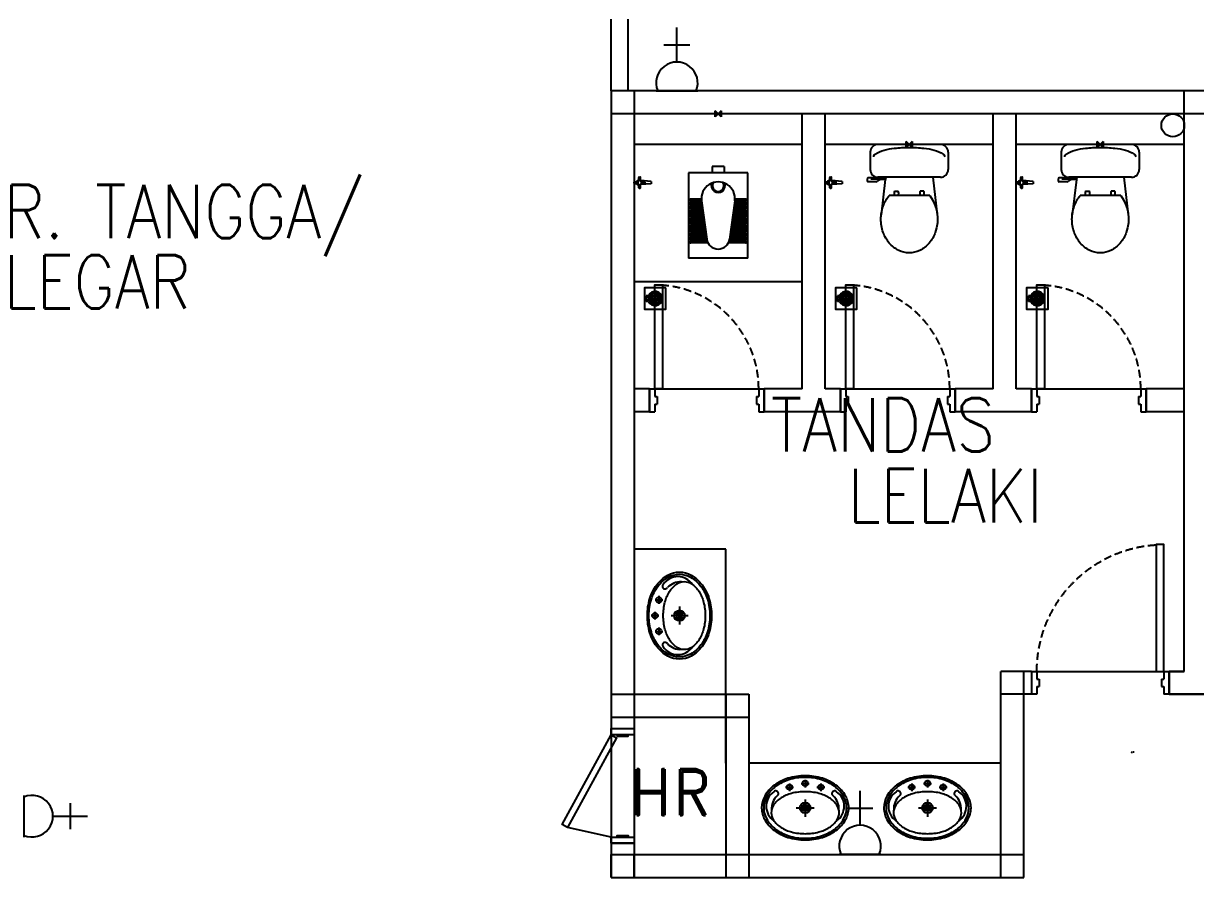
# Model space of a CAD drawing. Header units: inches. Extents: x -86408137 to 595769, y 1041006 to 3160331.
# Drawn here: x 142081 to 149750, y 1073558 to 1079150 of the extents above; entities that cross this region are included whole.
import ezdxf
from ezdxf.enums import TextEntityAlignment as Align

# ---------------------------------------------------------------- set-up
doc = ezdxf.new("R2010")
doc.units = ezdxf.units.IN
doc.header["$MEASUREMENT"] = 0
doc.linetypes.add('DASHED', pattern=[0.75, 0.5, -0.25])
doc.linetypes.add('DASHED2', pattern=[0.375, 0.25, -0.125])
for name, color, linetype in [('DOOR', 2, 'Continuous'), ('DR', 9, 'Continuous'), ('ELECT', 6, 'Continuous'), ('FIXT', 8, 'Continuous'), ('LW', 2, 'Continuous'), ('LWALL', 8, 'Continuous'), ('ORIGIN', 8, 'Continuous'), ('partition', 8, 'Continuous'), ('SAN', 8, 'Continuous'), ('SANITARY', 8, 'Continuous'), ('WALL', 1, 'Continuous'), ('ZH-ELEK', 4, 'Continuous')]:
    doc.layers.add(name, color=color, linetype=linetype)
doc.layers.add('t3', color=8, linetype='Continuous', lineweight=25)
doc.styles.add('LAILA', font='romans.shx', dxfattribs={"width": 0.85, "height": 350})
doc.styles.add('VERDANA1000', font='romand.shx', dxfattribs={"height": 1000})

# ---------------------------------------------------------------- blocks, each defined once
blk = doc.blocks.new('Dp750')
at = {"layer": 'DOOR', "color": 1}
for p, q in [((0, 150), (0, 0)), ((0, 150), (0, 0)), ((750, 150), (750, 0)), ((750, 150), (750, 0))]:
    blk.add_line(p, q, dxfattribs=at)
at = {"layer": 'DOOR'}
for p, q in [((0, 150), (35, 150)), ((35, 150), (35, 100)), ((35, 100), (50, 100)), ((50, 100), (50, 50)), ((700, 100), (700, 50)), ((700, 100), (715, 100)), ((715, 150), (750, 150)), ((715, 150), (715, 100)), ((0, 0), (35, 0)), ((35, 50), (50, 50)), ((35, 50), (35, 0)), ((700, 50), (715, 50)), ((715, 50), (715, 0)), ((715, 0), (750, 0))]:
    blk.add_line(p, q, dxfattribs=at)
blk.add_lwpolyline([(35, 150), (35, 830), (85, 830), (85, 150)], close=True, dxfattribs=at)
at = {"layer": 'DOOR', "color": 9, "linetype": 'DASHED', "ltscale": 100}
blk.add_arc((35, 150), 680, 360, 85.78327, dxfattribs=at)
blk = doc.blocks.new('TAB')
at = {"layer": 'FIXT'}
for p, q in [((-186, 13), (-70, 22)), ((-186, -13), (-186, 13)), ((-120, 5), (-120, -5)), ((-80, 10), (-115, 10)), ((-70, 55), (-70, 20)), ((-55, 60), (-65, 60)), ((-50, 55), (-50, 20)), ((-50, 24), (-46, 24)), ((-5, 10), (-40, 10)), ((0, 5), (0, -5)), ((-186, -13), (-70, -22)), ((-80, -10), (-115, -10)), ((-70, -20), (-70, -55)), ((-55, -60), (-65, -60)), ((-50, -20), (-50, -55)), ((-50, -24), (-46, -24)), ((-5, -10), (-40, -10))]:
    blk.add_line(p, q, dxfattribs=at)
for centre, radius, start, end in [((-115, 5), 5, 90, 180), ((-80, 20), 10, 270, 0), ((-65, 55), 5, 90, 180), ((-55, 55), 5, 0, 90), ((-40, 20), 10, 180, 270), ((-46, 0), 24.2, 24.4433, 90), ((-5, 5), 5, 0, 90), ((-115, -5), 5, 180, 270), ((-80, -20), 10, 0, 90), ((-65, -55), 5, 180, 270), ((-55, -55), 5, 270, 0), ((-40, -20), 10, 90, 180), ((-46, 0), 24.2, 270, 335.5567), ((-5, -5), 5, 270, 0)]:
    blk.add_arc(centre, radius, start, end, dxfattribs=at)
blk = doc.blocks.new('TAP1-P')
at = {"layer": 'FIXT', "rotation": 90}
blk.add_blockref('TAB', (0, 0), dxfattribs=at)
blk = doc.blocks.new('TAP(C)')
at = {"layer": 'WALL', "xscale": -0.599999999973992, "yscale": 0.5999999999767169, "zscale": 0.5999999999999999, "rotation": 269.9999000484524}
blk.add_blockref('TAP1-P', (0, 0), dxfattribs=at)
blk = doc.blocks.new('*X107')
at = {"color": 0}
for p, q in [((89.8892, 61.1665), (89.8524, 61.2033)), ((89.8532, 61.1977), (89.9009, 61.2454)), ((89.8534, 61.2155), (89.8831, 61.2453)), ((89.905, 61.1684), (89.8544, 61.219)), ((89.8584, 61.1852), (89.9135, 61.2403)), ((89.9165, 61.1745), (89.8605, 61.2306)), ((89.8666, 61.1757), (89.9229, 61.2321)), ((89.9252, 61.1836), (89.8695, 61.2392)), ((89.8777, 61.1691), (89.9295, 61.221)), ((89.9308, 61.1956), (89.8815, 61.2449)), ((89.8926, 61.1664), (89.9323, 61.2061)), ((89.9319, 61.2122), (89.8981, 61.2459))]:
    blk.add_line(p, q, dxfattribs=at)
blk = doc.blocks.new('ZPO')
at = {"layer": 'ORIGIN'}
for p, q in [((-20, 20), (-20, -20)), ((-20, 20), (20, -20)), ((-20, -20), (20, 20)), ((20, -20), (20, 20))]:
    blk.add_line(p, q, dxfattribs=at)
blk = doc.blocks.new('Dp900')
at = {"layer": 'DOOR', "color": 4}
for p, q in [((35, 150), (0, 150)), ((35, 150), (35, 100)), ((50, 100), (35, 100)), ((50, 100), (50, 50)), ((850, 100), (850, 50)), ((865, 100), (850, 100)), ((900, 150), (865, 150)), ((865, 150), (865, 100)), ((0, 0), (35, 0)), ((50, 50), (35, 50)), ((35, 50), (35, 0)), ((865, 50), (850, 50)), ((865, 50), (865, 0)), ((865, 0), (900, 0))]:
    blk.add_line(p, q, dxfattribs=at)
at = {"layer": 'DOOR', "color": 1}
for p, q in [((0, 150), (0, 0)), ((0, 150), (0, 0)), ((900, 150), (900, 0)), ((900, 150), (900, 0))]:
    blk.add_line(p, q, dxfattribs=at)
at = {"layer": 'DOOR'}
blk.add_lwpolyline([(35, 150), (35, 980), (85, 980), (85, 150)], close=True, dxfattribs=at)
at = {"layer": 'DOOR', "color": 9, "linetype": 'DASHED', "ltscale": 100}
blk.add_arc((35, 150), 830, 360, 86.54636, dxfattribs=at)
blk = doc.blocks.new('*X108')
at = {"color": 0}
for p, q in [((89.8892, 61.1665), (89.8524, 61.2033)), ((89.8532, 61.1977), (89.9009, 61.2454)), ((89.8534, 61.2155), (89.8831, 61.2453)), ((89.905, 61.1684), (89.8544, 61.219)), ((89.8584, 61.1852), (89.9135, 61.2403)), ((89.9165, 61.1745), (89.8605, 61.2306)), ((89.8666, 61.1757), (89.9229, 61.2321)), ((89.9252, 61.1836), (89.8695, 61.2392)), ((89.8777, 61.1691), (89.9295, 61.221)), ((89.9308, 61.1956), (89.8815, 61.2449)), ((89.8926, 61.1664), (89.9323, 61.2061)), ((89.9319, 61.2122), (89.8981, 61.2459))]:
    blk.add_line(p, q, dxfattribs=at)

msp = doc.modelspace()

# ---------------------------------------------------------------- linework, layer by layer
at = {"layer": 'DR'}
msp.add_line((145926.6, 1073822.5), (145640.9, 1073885.1), dxfattribs=at)
for points in [[(145926.6, 1074492.5), (145961.7, 1074473.4), (145640.9, 1073885.1), (145605.8, 1073904.3)], [(145926.6, 1074532.5), (146076.6, 1074532.5), (146076.6, 1074492.5), (145926.6, 1074492.5)], [(145926.6, 1074532.5), (146076.6, 1074532.5), (146076.6, 1074492.5), (145926.6, 1074492.5)], [(145926.6, 1073822.5), (146076.6, 1073822.5), (146076.6, 1073782.5), (145926.6, 1073782.5)], [(145926.6, 1073822.5), (146076.6, 1073822.5), (146076.6, 1073782.5), (145926.6, 1073782.5)]]:
    msp.add_lwpolyline(points, close=True, dxfattribs=at)
for points in [[(145966.6, 1074492.5), (145966.6, 1074482.5), (146036.6, 1074482.5), (146036.6, 1074492.5)], [(145966.6, 1074492.5), (145966.6, 1074482.5), (146036.6, 1074482.5), (146036.6, 1074492.5)], [(145966.6, 1073822.5), (145966.6, 1073832.5), (146036.6, 1073832.5), (146036.6, 1073822.5)], [(145966.6, 1073822.5), (145966.6, 1073832.5), (146036.6, 1073832.5), (146036.6, 1073822.5)]]:
    msp.add_lwpolyline(points, dxfattribs=at)
at = {"layer": 'ELECT', "color": 6}
for p, q in [((146356.3, 1078897.3), (146356.3, 1079122.3)), ((146272, 1079009.8), (146440.7, 1079009.8)), ((146219.9, 1078707.5), (146492.8, 1078707.5)), ((142084.1, 1074095.9), (142084.1, 1073823.1)), ((147554.9, 1073899.7), (147554.9, 1074124.7)), ((142386.4, 1074043.9), (142386.4, 1073875.2)), ((147470.6, 1074012.2), (147639.3, 1074012.2)), ((142273.9, 1073959.5), (142498.9, 1073959.5)), ((147418.5, 1073709.9), (147691.4, 1073709.9))]:
    msp.add_line(p, q, dxfattribs=at)
for centre, start, end in [((146356.3, 1078760.9), 336.97635, 203.02365), ((142137.5, 1073959.5), 246.97635, 113.02365), ((147554.9, 1073763.3), 336.97635, 203.02365)]:
    msp.add_arc(centre, 136.4, start, end, dxfattribs=at)
at = {"layer": 'LW'}
for p, q in [((147176.6, 1078357.5), (146076.6, 1078357.5)), ((147176.6, 1078357.5), (146076.6, 1078357.5)), ((148426.6, 1078357.5), (147326.6, 1078357.5)), ((148426.6, 1078357.5), (147326.6, 1078357.5)), ((149676.6, 1078357.5), (148576.6, 1078357.5)), ((149676.6, 1078357.5), (148576.6, 1078357.5)), ((147176.6, 1077457.5), (146076.6, 1077457.5)), ((147176.6, 1077457.5), (146076.6, 1077457.5)), ((146176.6, 1076757.5), (146926.6, 1076757.5)), ((146176.6, 1076757.5), (146926.6, 1076757.5)), ((146926.6, 1076607.5), (146926.6, 1076757.5)), ((146926.6, 1076607.5), (146926.6, 1076757.5)), ((147426.6, 1076757.5), (148176.6, 1076757.5)), ((147426.6, 1076757.5), (148176.6, 1076757.5)), ((148676.6, 1076757.5), (149426.6, 1076757.5)), ((148676.6, 1076757.5), (149426.6, 1076757.5)), ((149426.6, 1076607.5), (149426.6, 1076757.5)), ((149426.6, 1076607.5), (149426.6, 1076757.5)), ((148676.6, 1074907.5), (149576.6, 1074907.5)), ((148676.6, 1074907.5), (149576.6, 1074907.5)), ((148676.6, 1074907.5), (149576.6, 1074907.5)), ((145926.6, 1074532.5), (145926.6, 1073782.5)), ((145926.6, 1074532.5), (145926.6, 1073782.5)), ((146076.6, 1074532.5), (146076.6, 1073782.5)), ((146076.6, 1074532.5), (146076.6, 1073782.5))]:
    msp.add_line(p, q, dxfattribs=at)
msp.add_circle((149601.6, 1078482.5), 75, dxfattribs=at)
msp.add_circle((149601.6, 1078482.5), 75, dxfattribs=at)
at = {"layer": 'LWALL'}
for p, q in [((146676.6, 1075707.5), (146076.6, 1075707.5)), ((146676.6, 1075707.5), (146076.6, 1075707.5)), ((146676.6, 1074307.5), (146676.6, 1075707.5)), ((146676.6, 1074307.5), (146676.6, 1075707.5)), ((148476.6, 1074307.5), (146826.6, 1074307.5)), ((148476.6, 1074307.5), (146826.6, 1074307.5))]:
    msp.add_line(p, q, dxfattribs=at)
at = {"layer": 'partition'}
for p, q in [((145926.6, 1078707.5), (145926.6, 1079177.5)), ((146036.6, 1078707.5), (146036.6, 1079177.5))]:
    msp.add_line(p, q, dxfattribs=at)
at = {"layer": 'SAN'}
for p, q in [((147621.6, 1078307.5), (147621.6, 1078192.5)), ((147621.6, 1078307.5), (147621.6, 1078192.5)), ((148081.6, 1078357.5), (147671.6, 1078357.5)), ((148081.6, 1078357.5), (147671.6, 1078357.5)), ((147856.6, 1078337.5), (147856.6, 1078377.5)), ((147896.6, 1078377.5), (147856.6, 1078337.5)), ((147896.6, 1078337.5), (147856.6, 1078377.5)), ((147856.6, 1078337.5), (147856.6, 1078377.5)), ((147896.6, 1078377.5), (147856.6, 1078337.5)), ((147896.6, 1078337.5), (147856.6, 1078377.5)), ((147896.6, 1078377.5), (147896.6, 1078337.5)), ((147896.6, 1078377.5), (147896.6, 1078337.5)), ((148131.6, 1078307.5), (148131.6, 1078192.5)), ((148131.6, 1078307.5), (148131.6, 1078192.5)), ((148871.6, 1078307.5), (148871.6, 1078192.5)), ((148871.6, 1078307.5), (148871.6, 1078192.5)), ((149331.6, 1078357.5), (148921.6, 1078357.5)), ((149331.6, 1078357.5), (148921.6, 1078357.5)), ((149106.6, 1078337.5), (149106.6, 1078377.5)), ((149146.6, 1078377.5), (149106.6, 1078337.5)), ((149146.6, 1078337.5), (149106.6, 1078377.5)), ((149106.6, 1078337.5), (149106.6, 1078377.5)), ((149146.6, 1078377.5), (149106.6, 1078337.5)), ((149146.6, 1078337.5), (149106.6, 1078377.5)), ((149146.6, 1078377.5), (149146.6, 1078337.5)), ((149146.6, 1078377.5), (149146.6, 1078337.5)), ((149381.6, 1078307.5), (149381.6, 1078192.5)), ((149381.6, 1078307.5), (149381.6, 1078192.5)), ((146821.6, 1078172.5), (146431.6, 1078172.5)), ((146431.6, 1078172.5), (146431.6, 1077612.5)), ((146821.6, 1078172.5), (146431.6, 1078172.5)), ((146431.6, 1078172.5), (146431.6, 1077612.5)), ((146665.6, 1078212.5), (146587.6, 1078212.5)), ((146587.6, 1078212.5), (146587.6, 1078172.5)), ((146665.6, 1078212.5), (146587.6, 1078212.5)), ((146587.6, 1078212.5), (146587.6, 1078172.5)), ((146665.6, 1078212.5), (146665.6, 1078172.5)), ((146665.6, 1078212.5), (146665.6, 1078172.5)), ((146821.6, 1077612.5), (146821.6, 1078172.5)), ((146821.6, 1077612.5), (146821.6, 1078172.5)), ((147601.6, 1078133.5), (147601.6, 1078118.5)), ((147601.6, 1078133.5), (147601.6, 1078118.5)), ((147720, 1078138.5), (147606.6, 1078138.5)), ((147720, 1078138.5), (147606.6, 1078138.5)), ((147658.2, 1078113.5), (147606.6, 1078113.5)), ((147658.2, 1078113.5), (147606.6, 1078113.5)), ((147624.5, 1078133.1), (147671.9, 1078133.1)), ((147624.5, 1078133.1), (147671.9, 1078133.1)), ((148081.6, 1078142.5), (147671.6, 1078142.5)), ((148081.6, 1078142.5), (147671.6, 1078142.5)), ((147720, 1078128.5), (147693.3, 1077897.4)), ((147720, 1078128.5), (147693.3, 1077897.4)), ((147720, 1078128.5), (147697.3, 1078128.5)), ((147720, 1078128.5), (147697.3, 1078128.5)), ((147721.6, 1078142.5), (147721.1, 1078138.4)), ((147721.6, 1078142.5), (147721.1, 1078138.4)), ((148031.6, 1078142.5), (148059.9, 1077897.4)), ((148031.6, 1078142.5), (148059.9, 1077897.4)), ((148851.6, 1078133.5), (148851.6, 1078118.5)), ((148851.6, 1078133.5), (148851.6, 1078118.5)), ((148970, 1078138.5), (148856.6, 1078138.5)), ((148970, 1078138.5), (148856.6, 1078138.5)), ((148908.2, 1078113.5), (148856.6, 1078113.5)), ((148908.2, 1078113.5), (148856.6, 1078113.5)), ((148874.5, 1078133.1), (148921.9, 1078133.1)), ((148874.5, 1078133.1), (148921.9, 1078133.1)), ((149331.6, 1078142.5), (148921.6, 1078142.5)), ((149331.6, 1078142.5), (148921.6, 1078142.5)), ((148970, 1078128.5), (148943.3, 1077897.4)), ((148970, 1078128.5), (148943.3, 1077897.4)), ((148970, 1078128.5), (148947.3, 1078128.5)), ((148970, 1078128.5), (148947.3, 1078128.5)), ((148971.6, 1078142.5), (148971.1, 1078138.4)), ((148971.6, 1078142.5), (148971.1, 1078138.4)), ((149281.6, 1078142.5), (149309.9, 1077897.4)), ((149281.6, 1078142.5), (149309.9, 1077897.4)), ((146516.6, 1078000), (146447.8, 1078000)), ((146516.6, 1078000), (146447.8, 1078000)), ((146805.3, 1078000), (146736.6, 1078000)), ((146805.3, 1078000), (146736.6, 1078000)), ((148010.6, 1078022.5), (147745.3, 1078022.5)), ((148010.6, 1078022.5), (147745.3, 1078022.5)), ((147781.3, 1078052.5), (147804.9, 1078052.5)), ((147781.3, 1078052.5), (147804.9, 1078052.5)), ((147971.9, 1078052.5), (147948.3, 1078052.5)), ((147971.9, 1078052.5), (147948.3, 1078052.5)), ((149260.6, 1078022.5), (148995.3, 1078022.5)), ((149260.6, 1078022.5), (148995.3, 1078022.5)), ((149031.3, 1078052.5), (149054.9, 1078052.5)), ((149031.3, 1078052.5), (149054.9, 1078052.5)), ((149221.9, 1078052.5), (149198.3, 1078052.5)), ((149221.9, 1078052.5), (149198.3, 1078052.5)), ((146517.6, 1077987.5), (146447.8, 1077987.5)), ((146517.6, 1077987.5), (146447.8, 1077987.5)), ((146519.4, 1077975), (146447.8, 1077975)), ((146519.4, 1077975), (146447.8, 1077975)), ((146521.1, 1077962.5), (146447.8, 1077962.5)), ((146521.1, 1077962.5), (146447.8, 1077962.5)), ((146522.8, 1077950), (146447.8, 1077950)), ((146522.8, 1077950), (146447.8, 1077950)), ((146524.5, 1077937.5), (146447.8, 1077937.5)), ((146524.5, 1077937.5), (146447.8, 1077937.5)), ((146526.3, 1077925), (146447.8, 1077925)), ((146526.3, 1077925), (146447.8, 1077925)), ((146517.6, 1077987.4), (146552.3, 1077737.2)), ((146517.6, 1077987.4), (146552.3, 1077737.2)), ((146735.5, 1077987.4), (146700.9, 1077737.2)), ((146735.5, 1077987.4), (146700.9, 1077737.2)), ((146805.3, 1077925), (146726.9, 1077925)), ((146805.3, 1077925), (146726.9, 1077925)), ((146805.3, 1077937.5), (146728.6, 1077937.5)), ((146805.3, 1077937.5), (146728.6, 1077937.5)), ((146805.3, 1077950), (146730.4, 1077950)), ((146805.3, 1077950), (146730.4, 1077950)), ((146805.3, 1077962.5), (146732.1, 1077962.5)), ((146805.3, 1077962.5), (146732.1, 1077962.5)), ((146805.3, 1077975), (146733.8, 1077975)), ((146805.3, 1077975), (146733.8, 1077975)), ((146805.3, 1077987.5), (146735.6, 1077987.5)), ((146805.3, 1077987.5), (146735.6, 1077987.5)), ((146528, 1077912.5), (146447.8, 1077912.5)), ((146528, 1077912.5), (146447.8, 1077912.5)), ((146529.7, 1077900), (146447.8, 1077900)), ((146529.7, 1077900), (146447.8, 1077900)), ((146531.5, 1077887.5), (146447.8, 1077887.5)), ((146531.5, 1077887.5), (146447.8, 1077887.5)), ((146533.2, 1077875), (146447.8, 1077875)), ((146533.2, 1077875), (146447.8, 1077875)), ((146534.9, 1077862.5), (146447.8, 1077862.5)), ((146534.9, 1077862.5), (146447.8, 1077862.5)), ((146536.7, 1077850), (146447.8, 1077850)), ((146536.7, 1077850), (146447.8, 1077850)), ((146805.3, 1077850), (146716.5, 1077850)), ((146805.3, 1077850), (146716.5, 1077850)), ((146805.3, 1077862.5), (146718.2, 1077862.5)), ((146805.3, 1077862.5), (146718.2, 1077862.5)), ((146805.3, 1077875), (146720, 1077875)), ((146805.3, 1077875), (146720, 1077875)), ((146805.3, 1077887.5), (146721.7, 1077887.5)), ((146805.3, 1077887.5), (146721.7, 1077887.5)), ((146805.3, 1077900), (146723.4, 1077900)), ((146805.3, 1077900), (146723.4, 1077900)), ((146805.3, 1077912.5), (146725.2, 1077912.5)), ((146805.3, 1077912.5), (146725.2, 1077912.5)), ((146538.4, 1077837.5), (146447.8, 1077837.5)), ((146538.4, 1077837.5), (146447.8, 1077837.5)), ((146540.1, 1077825), (146447.8, 1077825)), ((146540.1, 1077825), (146447.8, 1077825)), ((146541.9, 1077812.5), (146447.8, 1077812.5)), ((146541.9, 1077812.5), (146447.8, 1077812.5)), ((146543.6, 1077800), (146447.8, 1077800)), ((146543.6, 1077800), (146447.8, 1077800)), ((146545.3, 1077787.5), (146447.8, 1077787.5)), ((146545.3, 1077787.5), (146447.8, 1077787.5)), ((146547.1, 1077775), (146447.8, 1077775)), ((146547.1, 1077775), (146447.8, 1077775)), ((146805.3, 1077775), (146706.1, 1077775)), ((146805.3, 1077775), (146706.1, 1077775)), ((146805.3, 1077787.5), (146707.8, 1077787.5)), ((146805.3, 1077787.5), (146707.8, 1077787.5)), ((146805.3, 1077800), (146709.6, 1077800)), ((146805.3, 1077800), (146709.6, 1077800)), ((146805.3, 1077812.5), (146711.3, 1077812.5)), ((146805.3, 1077812.5), (146711.3, 1077812.5)), ((146805.3, 1077825), (146713, 1077825)), ((146805.3, 1077825), (146713, 1077825)), ((146805.3, 1077837.5), (146714.8, 1077837.5)), ((146805.3, 1077837.5), (146714.8, 1077837.5)), ((146548.8, 1077762.5), (146447.8, 1077762.5)), ((146548.8, 1077762.5), (146447.8, 1077762.5)), ((146550.5, 1077750), (146447.8, 1077750)), ((146550.5, 1077750), (146447.8, 1077750)), ((146552.3, 1077737.5), (146447.8, 1077737.5)), ((146552.3, 1077737.5), (146447.8, 1077737.5)), ((146555, 1077725), (146447.8, 1077725)), ((146555, 1077725), (146447.8, 1077725)), ((146560.3, 1077712.5), (146447.8, 1077712.5)), ((146560.3, 1077712.5), (146447.8, 1077712.5)), ((146805.3, 1077712.5), (146692.9, 1077712.5)), ((146805.3, 1077712.5), (146692.9, 1077712.5)), ((146805.3, 1077725), (146698.1, 1077725)), ((146805.3, 1077725), (146698.1, 1077725)), ((146805.3, 1077737.5), (146700.9, 1077737.5)), ((146805.3, 1077737.5), (146700.9, 1077737.5)), ((146805.3, 1077750), (146702.7, 1077750)), ((146805.3, 1077750), (146702.7, 1077750)), ((146805.3, 1077762.5), (146704.4, 1077762.5)), ((146805.3, 1077762.5), (146704.4, 1077762.5)), ((146821.6, 1077612.5), (146431.6, 1077612.5)), ((146821.6, 1077612.5), (146431.6, 1077612.5)), ((146156.2, 1077329.8), (146156.2, 1077367.3)), ((146171.4, 1077367.3), (146156.2, 1077367.3)), ((146156.2, 1077329.8), (146156.2, 1077367.3)), ((146171.4, 1077367.3), (146156.2, 1077367.3)), ((146156.2, 1077357.9), (146163.2, 1077357.9)), ((146156.2, 1077357.9), (146163.2, 1077357.9)), ((146156.2, 1077339.2), (146163.2, 1077339.2)), ((146156.2, 1077339.2), (146163.2, 1077339.2)), ((146171.4, 1077329.8), (146156.2, 1077329.8)), ((146171.4, 1077329.8), (146156.2, 1077329.8)), ((147406.2, 1077329.8), (147406.2, 1077367.3)), ((147421.4, 1077367.3), (147406.2, 1077367.3)), ((147406.2, 1077329.8), (147406.2, 1077367.3)), ((147421.4, 1077367.3), (147406.2, 1077367.3)), ((147406.2, 1077357.9), (147413.2, 1077357.9)), ((147406.2, 1077357.9), (147413.2, 1077357.9)), ((147406.2, 1077339.2), (147413.2, 1077339.2)), ((147406.2, 1077339.2), (147413.2, 1077339.2)), ((147421.4, 1077329.8), (147406.2, 1077329.8)), ((147421.4, 1077329.8), (147406.2, 1077329.8)), ((148656.2, 1077329.8), (148656.2, 1077367.3)), ((148671.4, 1077367.3), (148656.2, 1077367.3)), ((148656.2, 1077329.8), (148656.2, 1077367.3)), ((148671.4, 1077367.3), (148656.2, 1077367.3)), ((148656.2, 1077357.9), (148663.2, 1077357.9)), ((148656.2, 1077357.9), (148663.2, 1077357.9)), ((148656.2, 1077339.2), (148663.2, 1077339.2)), ((148656.2, 1077339.2), (148663.2, 1077339.2)), ((148671.4, 1077329.8), (148656.2, 1077329.8)), ((148671.4, 1077329.8), (148656.2, 1077329.8)), ((146238, 1075401.2), (146238, 1075349.7)), ((146238, 1075401.2), (146238, 1075349.7)), ((146214, 1075375.5), (146264.1, 1075375.5)), ((146214, 1075375.5), (146264.1, 1075375.5)), ((146373, 1075331.8), (146373, 1075214.3)), ((146373, 1075331.8), (146373, 1075214.3)), ((146189, 1075272.5), (146239.1, 1075272.5)), ((146189, 1075272.5), (146239.1, 1075272.5)), ((146213, 1075298.2), (146213, 1075246.7)), ((146213, 1075298.2), (146213, 1075246.7)), ((146318.8, 1075272.5), (146431.1, 1075272.5)), ((146318.8, 1075272.5), (146431.1, 1075272.5)), ((146214, 1075169.5), (146264.1, 1075169.5)), ((146214, 1075169.5), (146264.1, 1075169.5)), ((146238, 1075195.2), (146238, 1075143.7)), ((146238, 1075195.2), (146238, 1075143.7)), ((147092.9, 1074173.1), (147092.9, 1074123.1)), ((147092.9, 1074173.1), (147092.9, 1074123.1)), ((147170.1, 1074174.2), (147221.6, 1074174.2)), ((147170.1, 1074174.2), (147221.6, 1074174.2)), ((147195.9, 1074198.1), (147195.9, 1074148.1)), ((147195.9, 1074198.1), (147195.9, 1074148.1)), ((147298.9, 1074173.1), (147298.9, 1074123.1)), ((147298.9, 1074173.1), (147298.9, 1074123.1)), ((147892.9, 1074173.1), (147892.9, 1074123.1)), ((147892.9, 1074173.1), (147892.9, 1074123.1)), ((147970.1, 1074174.2), (148021.6, 1074174.2)), ((147970.1, 1074174.2), (148021.6, 1074174.2)), ((147995.9, 1074198.1), (147995.9, 1074148.1)), ((147995.9, 1074198.1), (147995.9, 1074148.1)), ((148098.9, 1074173.1), (148098.9, 1074123.1)), ((148098.9, 1074173.1), (148098.9, 1074123.1)), ((147067.1, 1074149.2), (147118.6, 1074149.2)), ((147067.1, 1074149.2), (147118.6, 1074149.2)), ((147273.1, 1074149.2), (147324.6, 1074149.2)), ((147273.1, 1074149.2), (147324.6, 1074149.2)), ((147867.1, 1074149.2), (147918.6, 1074149.2)), ((147867.1, 1074149.2), (147918.6, 1074149.2)), ((148073.1, 1074149.2), (148124.6, 1074149.2)), ((148073.1, 1074149.2), (148124.6, 1074149.2)), ((147136.5, 1074014.2), (147254.1, 1074014.2)), ((147136.5, 1074014.2), (147254.1, 1074014.2)), ((147195.9, 1074068.3), (147195.9, 1073956.1)), ((147195.9, 1074068.3), (147195.9, 1073956.1)), ((147936.5, 1074014.2), (148054.1, 1074014.2)), ((147936.5, 1074014.2), (148054.1, 1074014.2)), ((147995.9, 1074068.3), (147995.9, 1073956.1)), ((147995.9, 1074068.3), (147995.9, 1073956.1))]:
    msp.add_line(p, q, dxfattribs=at)
for points in [[(147644.5, 1078276.5, -0.255609), (147654.4, 1078294.5, -0.077755), (147712.5, 1078320, -0.037496), (147781.2, 1078332.9, -0.027378), (147876.6, 1078338.1, -0.027378), (147972, 1078332.9, -0.037496), (148040.7, 1078320, -0.077755), (148098.8, 1078294.5, -0.255609), (148108.6, 1078276.5, -0.255609)], [(147644.5, 1078276.5, -0.255609), (147654.4, 1078294.5, -0.077755), (147712.5, 1078320, -0.037496), (147781.2, 1078332.9, -0.027378), (147876.6, 1078338.1, -0.027378), (147972, 1078332.9, -0.037496), (148040.7, 1078320, -0.077755), (148098.8, 1078294.5, -0.255609), (148108.6, 1078276.5, -0.255609)], [(148894.5, 1078276.5, -0.255609), (148904.4, 1078294.5, -0.077755), (148962.5, 1078320, -0.037496), (149031.2, 1078332.9, -0.027378), (149126.6, 1078338.1, -0.027378), (149222, 1078332.9, -0.037496), (149290.7, 1078320, -0.077755), (149348.8, 1078294.5, -0.255609), (149358.6, 1078276.5, -0.255609)], [(148894.5, 1078276.5, -0.255609), (148904.4, 1078294.5, -0.077755), (148962.5, 1078320, -0.037496), (149031.2, 1078332.9, -0.027378), (149126.6, 1078338.1, -0.027378), (149222, 1078332.9, -0.037496), (149290.7, 1078320, -0.077755), (149348.8, 1078294.5, -0.255609), (149358.6, 1078276.5, -0.255609)], [(148010.6, 1078022.5, -0.247684), (148047.1, 1077781.7, -0.091257), (148007.4, 1077711.9, -0.103849), (147945.7, 1077663.6, -0.114925), (147876.6, 1077647.5, -0.114925), (147807.5, 1077663.6, -0.103849), (147745.8, 1077711.9, -0.091257), (147706.1, 1077781.7, -0.08399), (147691.6, 1077867.5, -0.08399), (147706.1, 1077953.3, -0.09042), (147745.3, 1078022.5, -0.09042)], [(148010.6, 1078022.5, -0.247684), (148047.1, 1077781.7, -0.091257), (148007.4, 1077711.9, -0.103849), (147945.7, 1077663.6, -0.114925), (147876.6, 1077647.5, -0.114925), (147807.5, 1077663.6, -0.103849), (147745.8, 1077711.9, -0.091257), (147706.1, 1077781.7, -0.08399), (147691.6, 1077867.5, -0.08399), (147706.1, 1077953.3, -0.09042), (147745.3, 1078022.5, -0.09042)], [(149260.6, 1078022.5, -0.247684), (149297.1, 1077781.7, -0.091257), (149257.4, 1077711.9, -0.103849), (149195.7, 1077663.6, -0.114925), (149126.6, 1077647.5, -0.114925), (149057.5, 1077663.6, -0.103849), (148995.8, 1077711.9, -0.091257), (148956.1, 1077781.7, -0.08399), (148941.6, 1077867.5, -0.08399), (148956.1, 1077953.3, -0.09042), (148995.3, 1078022.5, -0.09042)], [(149260.6, 1078022.5, -0.247684), (149297.1, 1077781.7, -0.091257), (149257.4, 1077711.9, -0.103849), (149195.7, 1077663.6, -0.114925), (149126.6, 1077647.5, -0.114925), (149057.5, 1077663.6, -0.103849), (148995.8, 1077711.9, -0.091257), (148956.1, 1077781.7, -0.08399), (148941.6, 1077867.5, -0.08399), (148956.1, 1077953.3, -0.09042), (148995.3, 1078022.5, -0.09042)]]:
    msp.add_lwpolyline(points, format="xyb", dxfattribs=at)
for points in [[(146284.7, 1077418.9), (146144, 1077418.9), (146144, 1077278.3), (146284.7, 1077278.3)], [(146284.7, 1077418.9), (146144, 1077418.9), (146144, 1077278.3), (146284.7, 1077278.3)], [(147534.7, 1077418.9), (147394, 1077418.9), (147394, 1077278.3), (147534.7, 1077278.3)], [(147534.7, 1077418.9), (147394, 1077418.9), (147394, 1077278.3), (147534.7, 1077278.3)], [(148784.7, 1077418.9), (148644, 1077418.9), (148644, 1077278.3), (148784.7, 1077278.3)], [(148784.7, 1077418.9), (148644, 1077418.9), (148644, 1077278.3), (148784.7, 1077278.3)]]:
    msp.add_lwpolyline(points, close=True, dxfattribs=at)
for points in [[(146373, 1075557.5, -0.128734), (146449.8, 1075537.4, -0.10631), (146521.5, 1075474, -0.084902), (146566.2, 1075385, -0.074193), (146583, 1075272.5, -0.074193), (146566.2, 1075160, -0.084902), (146521.5, 1075071, -0.10631), (146449.8, 1075007.6, -0.128734), (146373, 1074987.5, -0.128734), (146296.2, 1075007.6, -0.10631), (146224.5, 1075071, -0.084902), (146179.8, 1075160, -0.074193), (146163, 1075272.5, -0.074193), (146179.8, 1075385, -0.084902), (146224.5, 1075474, -0.10631), (146296.2, 1075537.4, -0.128734)], [(146373, 1075557.5, -0.128734), (146449.8, 1075537.4, -0.10631), (146521.5, 1075474, -0.084902), (146566.2, 1075385, -0.074193), (146583, 1075272.5, -0.074193), (146566.2, 1075160, -0.084902), (146521.5, 1075071, -0.10631), (146449.8, 1075007.6, -0.128734), (146373, 1074987.5, -0.128734), (146296.2, 1075007.6, -0.10631), (146224.5, 1075071, -0.084902), (146179.8, 1075160, -0.074193), (146163, 1075272.5, -0.074193), (146179.8, 1075385, -0.084902), (146224.5, 1075474, -0.10631), (146296.2, 1075537.4, -0.128734)], [(146373, 1075543.3, -0.128734), (146446, 1075524.2, -0.10631), (146514.1, 1075464, -0.084902), (146556.6, 1075379.4, -0.074193), (146572.5, 1075272.5, -0.074193), (146556.6, 1075165.6, -0.084902), (146514.1, 1075081.1, -0.10631), (146446, 1075020.9, -0.128734), (146373, 1075001.8, -0.128734), (146300, 1075020.9, -0.10631), (146232, 1075081.1, -0.084902), (146189.5, 1075165.6, -0.074193), (146173.5, 1075272.5, -0.074193), (146189.5, 1075379.4, -0.084902), (146232, 1075464, -0.10631), (146300, 1075524.2, -0.128734)], [(146373, 1075543.3, -0.128734), (146446, 1075524.1, -0.10631), (146514.1, 1075464, -0.084902), (146556.6, 1075379.4, -0.074193), (146572.5, 1075272.5, -0.074193), (146556.6, 1075165.6, -0.084902), (146514.1, 1075081.1, -0.10631), (146446, 1075020.9, -0.128734), (146373, 1075001.8, -0.128734), (146300, 1075020.9, -0.10631), (146232, 1075081.1, -0.084902), (146189.5, 1075165.6, -0.074193), (146173.5, 1075272.5, -0.074193), (146189.5, 1075379.4, -0.084902), (146232, 1075464, -0.10631), (146300, 1075524.1, -0.128734)], [(146404.8, 1075495, -0.148706), (146453.5, 1075480.2, -0.107099), (146502, 1075429.8, -0.07588), (146531.1, 1075361.5, -0.062731), (146542.3, 1075272.5, -0.062731), (146531.1, 1075183.5, -0.07588), (146502, 1075115.2, -0.107099), (146453.5, 1075064.8, -0.148706), (146404.8, 1075050, -0.148706), (146356.1, 1075064.8, -0.107099), (146307.5, 1075115.2, -0.07588), (146278.5, 1075183.5, -0.062731), (146267.3, 1075272.5, -0.062731), (146278.5, 1075361.5, -0.07588), (146307.5, 1075429.8, -0.107099), (146356.1, 1075480.2, -0.148706)], [(146404.8, 1075495, -0.148706), (146453.5, 1075480.2, -0.107099), (146502, 1075429.8, -0.07588), (146531.1, 1075361.5, -0.062731), (146542.3, 1075272.5, -0.062731), (146531.1, 1075183.5, -0.07588), (146502, 1075115.2, -0.107099), (146453.5, 1075064.8, -0.148706), (146404.8, 1075050, -0.148706), (146356.1, 1075064.8, -0.107099), (146307.5, 1075115.2, -0.07588), (146278.5, 1075183.5, -0.062731), (146267.3, 1075272.5, -0.062731), (146278.5, 1075361.5, -0.07588), (146307.5, 1075429.8, -0.107099), (146356.1, 1075480.2, -0.148706)], [(146910.9, 1074014.2, 0.128734), (146931, 1073937.3, 0.10631), (146994.3, 1073865.7, 0.084902), (147083.3, 1073820.9, 0.074193), (147195.9, 1073804.2, 0.074193), (147308.4, 1073820.9, 0.084902), (147397.4, 1073865.7, 0.10631), (147460.7, 1073937.3, 0.128734), (147480.9, 1074014.2, 0.128734), (147460.7, 1074091, 0.10631), (147397.4, 1074162.6, 0.084902), (147308.4, 1074207.4, 0.074193), (147195.9, 1074224.2, 0.074193), (147083.3, 1074207.4, 0.084902), (146994.3, 1074162.6, 0.10631), (146931, 1074091, 0.128734)], [(146910.9, 1074014.2, 0.128734), (146931, 1073937.3, 0.10631), (146994.3, 1073865.7, 0.084902), (147083.3, 1073820.9, 0.074193), (147195.9, 1073804.2, 0.074193), (147308.4, 1073820.9, 0.084902), (147397.4, 1073865.7, 0.10631), (147460.7, 1073937.3, 0.128734), (147480.9, 1074014.2, 0.128734), (147460.7, 1074091, 0.10631), (147397.4, 1074162.6, 0.084902), (147308.4, 1074207.4, 0.074193), (147195.9, 1074224.2, 0.074193), (147083.3, 1074207.4, 0.084902), (146994.3, 1074162.6, 0.10631), (146931, 1074091, 0.128734)], [(146925.1, 1074014.2, 0.128734), (146944.2, 1073941.2, 0.10631), (147004.4, 1073873.1, 0.084902), (147089, 1073830.6, 0.074193), (147195.9, 1073814.7, 0.074193), (147302.8, 1073830.6, 0.084902), (147387.3, 1073873.1, 0.10631), (147447.5, 1073941.2, 0.128734), (147466.6, 1074014.2, 0.128734), (147447.5, 1074087.1, 0.10631), (147387.3, 1074155.2, 0.084902), (147302.8, 1074197.7, 0.074193), (147195.9, 1074213.7, 0.074193), (147089, 1074197.7, 0.084902), (147004.4, 1074155.2, 0.10631), (146944.2, 1074087.1, 0.128734)], [(146925.1, 1074014.2, 0.128734), (146944.2, 1073941.2, 0.10631), (147004.4, 1073873.1, 0.084902), (147089, 1073830.6, 0.074193), (147195.9, 1073814.7, 0.074193), (147302.8, 1073830.6, 0.084902), (147387.3, 1073873.1, 0.10631), (147447.5, 1073941.2, 0.128734), (147466.6, 1074014.2, 0.128734), (147447.5, 1074087.1, 0.10631), (147387.3, 1074155.2, 0.084902), (147302.8, 1074197.7, 0.074193), (147195.9, 1074213.7, 0.074193), (147089, 1074197.7, 0.084902), (147004.4, 1074155.2, 0.10631), (146944.2, 1074087.1, 0.128734)], [(147710.9, 1074014.2, 0.128734), (147731, 1073937.3, 0.10631), (147794.3, 1073865.7, 0.084902), (147883.3, 1073820.9, 0.074193), (147995.9, 1073804.2, 0.074193), (148108.4, 1073820.9, 0.084902), (148197.4, 1073865.7, 0.10631), (148260.7, 1073937.3, 0.128734), (148280.9, 1074014.2, 0.128734), (148260.7, 1074091, 0.10631), (148197.4, 1074162.6, 0.084902), (148108.4, 1074207.4, 0.074193), (147995.9, 1074224.2, 0.074193), (147883.3, 1074207.4, 0.084902), (147794.3, 1074162.6, 0.10631), (147731, 1074091, 0.128734)], [(147710.9, 1074014.2, 0.128734), (147731, 1073937.3, 0.10631), (147794.3, 1073865.7, 0.084902), (147883.3, 1073820.9, 0.074193), (147995.9, 1073804.2, 0.074193), (148108.4, 1073820.9, 0.084902), (148197.4, 1073865.7, 0.10631), (148260.7, 1073937.3, 0.128734), (148280.9, 1074014.2, 0.128734), (148260.7, 1074091, 0.10631), (148197.4, 1074162.6, 0.084902), (148108.4, 1074207.4, 0.074193), (147995.9, 1074224.2, 0.074193), (147883.3, 1074207.4, 0.084902), (147794.3, 1074162.6, 0.10631), (147731, 1074091, 0.128734)], [(147725.1, 1074014.2, 0.128734), (147744.2, 1073941.2, 0.10631), (147804.4, 1073873.1, 0.084902), (147889, 1073830.6, 0.074193), (147995.9, 1073814.7, 0.074193), (148102.8, 1073830.6, 0.084902), (148187.3, 1073873.1, 0.10631), (148247.5, 1073941.2, 0.128734), (148266.6, 1074014.2, 0.128734), (148247.5, 1074087.1, 0.10631), (148187.3, 1074155.2, 0.084902), (148102.8, 1074197.7, 0.074193), (147995.9, 1074213.7, 0.074193), (147889, 1074197.7, 0.084902), (147804.4, 1074155.2, 0.10631), (147744.2, 1074087.1, 0.128734)], [(147725.1, 1074014.2, 0.128734), (147744.2, 1073941.2, 0.10631), (147804.4, 1073873.1, 0.084902), (147889, 1073830.6, 0.074193), (147995.9, 1073814.7, 0.074193), (148102.8, 1073830.6, 0.084902), (148187.3, 1073873.1, 0.10631), (148247.5, 1073941.2, 0.128734), (148266.6, 1074014.2, 0.128734), (148247.5, 1074087.1, 0.10631), (148187.3, 1074155.2, 0.084902), (148102.8, 1074197.7, 0.074193), (147995.9, 1074213.7, 0.074193), (147889, 1074197.7, 0.084902), (147804.4, 1074155.2, 0.10631), (147744.2, 1074087.1, 0.128734)], [(146973.4, 1073982.4, 0.148706), (146988.2, 1073933.7, 0.107099), (147038.5, 1073885.2, 0.07588), (147106.9, 1073856.1, 0.062731), (147195.9, 1073844.9, 0.062731), (147284.8, 1073856.1, 0.07588), (147353.2, 1073885.2, 0.107099), (147403.6, 1073933.7, 0.148706), (147418.4, 1073982.4, 0.148706), (147403.6, 1074031.1, 0.107099), (147353.2, 1074079.6, 0.07588), (147284.8, 1074108.7, 0.062731), (147195.9, 1074119.9, 0.062731), (147106.9, 1074108.7, 0.07588), (147038.5, 1074079.6, 0.107099), (146988.2, 1074031.1, 0.148706)], [(146973.4, 1073982.4, 0.148706), (146988.2, 1073933.7, 0.107099), (147038.5, 1073885.2, 0.07588), (147106.9, 1073856.1, 0.062731), (147195.9, 1073844.9, 0.062731), (147284.8, 1073856.1, 0.07588), (147353.2, 1073885.2, 0.107099), (147403.6, 1073933.7, 0.148706), (147418.4, 1073982.4, 0.148706), (147403.6, 1074031.1, 0.107099), (147353.2, 1074079.6, 0.07588), (147284.8, 1074108.7, 0.062731), (147195.9, 1074119.9, 0.062731), (147106.9, 1074108.7, 0.07588), (147038.5, 1074079.6, 0.107099), (146988.2, 1074031.1, 0.148706)], [(147773.4, 1073982.4, 0.148706), (147788.2, 1073933.7, 0.107099), (147838.5, 1073885.2, 0.07588), (147906.9, 1073856.1, 0.062731), (147995.9, 1073844.9, 0.062731), (148084.8, 1073856.1, 0.07588), (148153.2, 1073885.2, 0.107099), (148203.6, 1073933.7, 0.148706), (148218.4, 1073982.4, 0.148706), (148203.6, 1074031.1, 0.107099), (148153.2, 1074079.6, 0.07588), (148084.8, 1074108.7, 0.062731), (147995.9, 1074119.9, 0.062731), (147906.9, 1074108.7, 0.07588), (147838.5, 1074079.6, 0.107099), (147788.2, 1074031.1, 0.148706)], [(147773.4, 1073982.4, 0.148706), (147788.2, 1073933.7, 0.107099), (147838.5, 1073885.2, 0.07588), (147906.9, 1073856.1, 0.062731), (147995.9, 1073844.9, 0.062731), (148084.8, 1073856.1, 0.07588), (148153.2, 1073885.2, 0.107099), (148203.6, 1073933.7, 0.148706), (148218.4, 1073982.4, 0.148706), (148203.6, 1074031.1, 0.107099), (148153.2, 1074079.6, 0.07588), (148084.8, 1074108.7, 0.062731), (147995.9, 1074119.9, 0.062731), (147906.9, 1074108.7, 0.07588), (147838.5, 1074079.6, 0.107099), (147788.2, 1074031.1, 0.148706)]]:
    msp.add_lwpolyline(points, format="xyb", close=True, dxfattribs=at)
for centre, radius in [((146214.4, 1077348.6), 37.5), ((146214.4, 1077348.6), 37.5), ((147464.4, 1077348.6), 37.5), ((147464.4, 1077348.6), 37.5), ((148714.4, 1077348.6), 37.5), ((148714.4, 1077348.6), 37.5), ((146238, 1075375.5), 17.5), ((146238, 1075375.5), 17.5), ((146213, 1075272.5), 17.5), ((146213, 1075272.5), 17.5), ((146373, 1075272.5), 35), ((146373, 1075272.5), 35), ((146373, 1075272.5), 22.5), ((146373, 1075272.5), 22.5), ((146238, 1075169.5), 17.5), ((146238, 1075169.5), 17.5), ((147092.9, 1074149.2), 17.5), ((147092.9, 1074149.2), 17.5), ((147195.9, 1074174.2), 17.5), ((147195.9, 1074174.2), 17.5), ((147298.9, 1074149.2), 17.5), ((147298.9, 1074149.2), 17.5), ((147892.9, 1074149.2), 17.5), ((147892.9, 1074149.2), 17.5), ((147995.9, 1074174.2), 17.5), ((147995.9, 1074174.2), 17.5), ((148098.9, 1074149.2), 17.5), ((148098.9, 1074149.2), 17.5), ((147195.9, 1074014.2), 35), ((147195.9, 1074014.2), 35), ((147195.9, 1074014.2), 22.5), ((147195.9, 1074014.2), 22.5), ((147995.9, 1074014.2), 35), ((147995.9, 1074014.2), 35), ((147995.9, 1074014.2), 22.5), ((147995.9, 1074014.2), 22.5)]:
    msp.add_circle(centre, radius, dxfattribs=at)
for centre, radius, start, end in [((147671.6, 1078307.5), 50, 90, 180), ((147671.6, 1078307.5), 50, 90, 180), ((148081.6, 1078307.5), 50, 0, 90), ((148081.6, 1078307.5), 50, 0, 90), ((148921.6, 1078307.5), 50, 90, 180), ((148921.6, 1078307.5), 50, 90, 180), ((149331.6, 1078307.5), 50, 0, 90), ((149331.6, 1078307.5), 50, 0, 90), ((147671.6, 1078192.5), 50, 180, 270), ((147671.6, 1078192.5), 50, 180, 270), ((148081.6, 1078192.5), 50, 270, 0), ((148081.6, 1078192.5), 50, 270, 0), ((148921.6, 1078192.5), 50, 180, 270), ((148921.6, 1078192.5), 50, 180, 270), ((149331.6, 1078192.5), 50, 270, 0), ((149331.6, 1078192.5), 50, 270, 0), ((146626.6, 1078002.5), 110, 352.11097, 187.88903), ((146626.6, 1078002.5), 110, 352.11097, 187.88903), ((146626.6, 1078087.5), 45, 158.12709, 21.87291), ((146626.6, 1078087.5), 45, 158.12709, 21.87291), ((146626.6, 1078087.5), 37.5, 147.03561, 32.96439), ((146626.6, 1078087.5), 37.5, 147.03561, 32.96439), ((147606.6, 1078133.5), 5, 90, 180), ((147606.6, 1078133.5), 5, 90, 180), ((147606.6, 1078118.5), 5, 180, 270), ((147606.6, 1078118.5), 5, 180, 270), ((147658.2, 1078133.5), 20, 270, 312.10641), ((147658.2, 1078133.5), 20, 270, 312.10641), ((147697.2, 1078090.4), 38.1, 89.82527, 132.10641), ((147697.2, 1078090.4), 38.1, 89.82527, 132.10641), ((147670.1, 1078127.2), 6.14, 1.2001, 72.80063), ((147670.1, 1078127.2), 6.14, 1.2001, 72.80063), ((147720, 1078133.5), 5, 270, 90), ((147720, 1078133.5), 5, 270, 90), ((148856.6, 1078133.5), 5, 90, 180), ((148856.6, 1078133.5), 5, 90, 180), ((148856.6, 1078118.5), 5, 180, 270), ((148856.6, 1078118.5), 5, 180, 270), ((148908.2, 1078133.5), 20, 270, 312.10641), ((148908.2, 1078133.5), 20, 270, 312.10641), ((148947.2, 1078090.4), 38.1, 89.82527, 132.10641), ((148947.2, 1078090.4), 38.1, 89.82527, 132.10641), ((148920.1, 1078127.2), 6.14, 1.2001, 72.80063), ((148920.1, 1078127.2), 6.14, 1.2001, 72.80063), ((148970, 1078133.5), 5, 270, 90), ((148970, 1078133.5), 5, 270, 90), ((146447.8, 1077993.8), 6.25, 90, 270), ((146447.8, 1077993.8), 6.25, 90, 270), ((146805.3, 1077993.8), 6.25, 270, 90), ((146805.3, 1077993.8), 6.25, 270, 90), ((147815.2, 1078037.5), 37.2, 156.18646, 203.81354), ((147815.2, 1078037.5), 37.2, 156.18646, 203.81354), ((147770.9, 1078037.5), 37.2, 336.18646, 23.81354), ((147770.9, 1078037.5), 37.2, 336.18646, 23.81354), ((147982.2, 1078037.5), 37.2, 156.18646, 203.81354), ((147982.2, 1078037.5), 37.2, 156.18646, 203.81354), ((147937.9, 1078037.5), 37.2, 336.18646, 23.81354), ((147937.9, 1078037.5), 37.2, 336.18646, 23.81354), ((149065.2, 1078037.5), 37.2, 156.18646, 203.81354), ((149065.2, 1078037.5), 37.2, 156.18646, 203.81354), ((149020.9, 1078037.5), 37.2, 336.18646, 23.81354), ((149020.9, 1078037.5), 37.2, 336.18646, 23.81354), ((149232.2, 1078037.5), 37.2, 156.18646, 203.81354), ((149232.2, 1078037.5), 37.2, 156.18646, 203.81354), ((149187.9, 1078037.5), 37.2, 336.18646, 23.81354), ((149187.9, 1078037.5), 37.2, 336.18646, 23.81354), ((146447.8, 1077968.8), 6.25, 90, 270), ((146447.8, 1077968.8), 6.25, 90, 270), ((146447.8, 1077943.8), 6.25, 90, 270), ((146447.8, 1077943.8), 6.25, 90, 270), ((146447.8, 1077918.8), 6.25, 90, 270), ((146447.8, 1077918.8), 6.25, 90, 270), ((146805.3, 1077968.8), 6.25, 270, 90), ((146805.3, 1077968.8), 6.25, 270, 90), ((146805.3, 1077943.8), 6.25, 270, 90), ((146805.3, 1077943.8), 6.25, 270, 90), ((146805.3, 1077918.8), 6.25, 270, 90), ((146805.3, 1077918.8), 6.25, 270, 90), ((146447.8, 1077893.8), 6.25, 90, 270), ((146447.8, 1077893.8), 6.25, 90, 270), ((146447.8, 1077868.8), 6.25, 90, 270), ((146447.8, 1077868.8), 6.25, 90, 270), ((146447.8, 1077843.8), 6.25, 90, 270), ((146447.8, 1077843.8), 6.25, 90, 270), ((146805.3, 1077893.8), 6.25, 270, 90), ((146805.3, 1077893.8), 6.25, 270, 90), ((146805.3, 1077868.8), 6.25, 270, 90), ((146805.3, 1077868.8), 6.25, 270, 90), ((146805.3, 1077843.8), 6.25, 270, 90), ((146805.3, 1077843.8), 6.25, 270, 90), ((146447.8, 1077818.8), 6.25, 90, 270), ((146447.8, 1077818.8), 6.25, 90, 270), ((146447.8, 1077793.8), 6.25, 90, 270), ((146447.8, 1077793.8), 6.25, 90, 270), ((146447.8, 1077768.8), 6.25, 90, 270), ((146447.8, 1077768.8), 6.25, 90, 270), ((146805.3, 1077818.8), 6.25, 270, 90), ((146805.3, 1077818.8), 6.25, 270, 90), ((146805.3, 1077793.8), 6.25, 270, 90), ((146805.3, 1077793.8), 6.25, 270, 90), ((146805.3, 1077768.8), 6.25, 270, 90), ((146805.3, 1077768.8), 6.25, 270, 90), ((146447.8, 1077743.8), 6.25, 90, 270), ((146447.8, 1077743.8), 6.25, 90, 270), ((146447.8, 1077718.8), 6.25, 90, 270), ((146447.8, 1077718.8), 6.25, 90, 270), ((146626.6, 1077747.5), 75, 187.88903, 352.11097), ((146626.6, 1077747.5), 75, 187.88903, 352.11097), ((146805.3, 1077743.8), 6.25, 270, 90), ((146805.3, 1077743.8), 6.25, 270, 90), ((146805.3, 1077718.8), 6.25, 270, 90), ((146805.3, 1077718.8), 6.25, 270, 90), ((146214.4, 1077348.6), 46.9, 203.5783, 156.42194), ((146214.4, 1077348.6), 46.9, 203.5783, 156.42194), ((147464.4, 1077348.6), 46.9, 203.5783, 156.42194), ((147464.4, 1077348.6), 46.9, 203.5783, 156.42194), ((148714.4, 1077348.6), 46.9, 203.5783, 156.42194), ((148714.4, 1077348.6), 46.9, 203.5783, 156.42194), ((146163.2, 1077348.6), 9.38, 270.00012, 90.00012), ((146163.2, 1077348.6), 9.38, 270.00012, 90.00012), ((147413.2, 1077348.6), 9.38, 270.00012, 90.00012), ((147413.2, 1077348.6), 9.38, 270.00012, 90.00012), ((148663.2, 1077348.6), 9.38, 270.00012, 90.00012), ((148663.2, 1077348.6), 9.38, 270.00012, 90.00012), ((146279.4, 1075464.9), 17.5, 134.13702, 328.39739), ((146279.4, 1075464.9), 17.5, 134.13702, 328.39739), ((146362.5, 1075412.2), 115.5, 34.08778, 145.61569), ((146362.5, 1075412.2), 115.5, 34.08778, 145.61569), ((146379.2, 1075378.7), 114.6, 86.39079, 137.79164), ((146379.2, 1075378.7), 114.6, 86.39079, 137.79164), ((146279.4, 1075080.2), 17.5, 31.60261, 225.86298), ((146279.4, 1075080.2), 17.5, 31.60261, 225.86298), ((146379.2, 1075166.3), 114.6, 222.20836, 273.60921), ((146379.2, 1075166.3), 114.6, 222.20836, 273.60921), ((146362.5, 1075132.8), 115.5, 214.38431, 325.91222), ((146362.5, 1075132.8), 115.5, 214.38431, 325.91222), ((147056.2, 1074024.6), 115.5, 124.38431, 235.91222), ((147056.2, 1074024.6), 115.5, 124.38431, 235.91222), ((147089.7, 1074007.9), 114.6, 132.20836, 183.60921), ((147089.7, 1074007.9), 114.6, 132.20836, 183.60921), ((147003.5, 1074107.7), 17.5, 301.60261, 135.86298), ((147003.5, 1074107.7), 17.5, 301.60261, 135.86298), ((147388.2, 1074107.7), 17.5, 44.13702, 238.39739), ((147388.2, 1074107.7), 17.5, 44.13702, 238.39739), ((147302, 1074007.9), 114.6, 356.39079, 47.79164), ((147302, 1074007.9), 114.6, 356.39079, 47.79164), ((147335.6, 1074024.6), 115.5, 304.08778, 55.61569), ((147335.6, 1074024.6), 115.5, 304.08778, 55.61569), ((147856.2, 1074024.6), 115.5, 124.38431, 235.91222), ((147856.2, 1074024.6), 115.5, 124.38431, 235.91222), ((147889.7, 1074007.9), 114.6, 132.20836, 183.60921), ((147889.7, 1074007.9), 114.6, 132.20836, 183.60921), ((147803.5, 1074107.7), 17.5, 301.60261, 135.86298), ((147803.5, 1074107.7), 17.5, 301.60261, 135.86298), ((148188.2, 1074107.7), 17.5, 44.13702, 238.39739), ((148188.2, 1074107.7), 17.5, 44.13702, 238.39739), ((148102, 1074007.9), 114.6, 356.39079, 47.79164), ((148102, 1074007.9), 114.6, 356.39079, 47.79164), ((148135.6, 1074024.6), 115.5, 304.08778, 55.61569), ((148135.6, 1074024.6), 115.5, 304.08778, 55.61569)]:
    msp.add_arc(centre, radius, start, end, dxfattribs=at)
at = {"layer": 'WALL'}
for p, q in [((145926.6, 1078707.5), (145926.6, 1074532.5)), ((149926.6, 1078707.5), (145926.6, 1078707.5)), ((145926.6, 1078707.5), (145926.6, 1074532.5)), ((149926.6, 1078707.5), (145926.6, 1078707.5)), ((146076.6, 1078707.5), (146076.6, 1074532.5)), ((146076.6, 1078707.5), (146076.6, 1074532.5)), ((149676.6, 1074907.5), (149676.6, 1078707.5)), ((149676.6, 1074907.5), (149676.6, 1078707.5)), ((153351.6, 1078557.5), (145926.6, 1078557.5)), ((153351.6, 1078557.5), (145926.6, 1078557.5)), ((147176.6, 1076757.5), (147176.6, 1078557.5)), ((147176.6, 1076757.5), (147176.6, 1078557.5)), ((147326.6, 1076757.5), (147326.6, 1078557.5)), ((147326.6, 1076757.5), (147326.6, 1078557.5)), ((148426.6, 1076757.5), (148426.6, 1078557.5)), ((148426.6, 1076757.5), (148426.6, 1078557.5)), ((148576.6, 1076757.5), (148576.6, 1078557.5)), ((148576.6, 1076757.5), (148576.6, 1078557.5)), ((146176.6, 1076757.5), (146076.6, 1076757.5)), ((146176.6, 1076757.5), (146076.6, 1076757.5)), ((146176.6, 1076607.5), (146176.6, 1076757.5)), ((146176.6, 1076607.5), (146176.6, 1076757.5)), ((146926.6, 1076757.5), (146926.6, 1076607.5)), ((146926.6, 1076607.5), (146926.6, 1076757.5)), ((147176.6, 1076757.5), (146926.6, 1076757.5)), ((146926.6, 1076757.5), (146926.6, 1076607.5)), ((146926.6, 1076607.5), (146926.6, 1076757.5)), ((147176.6, 1076757.5), (146926.6, 1076757.5)), ((147426.6, 1076757.5), (147326.6, 1076757.5)), ((147426.6, 1076757.5), (147326.6, 1076757.5)), ((147426.6, 1076607.5), (147426.6, 1076757.5)), ((147426.6, 1076607.5), (147426.6, 1076757.5)), ((148426.6, 1076757.5), (148176.6, 1076757.5)), ((148176.6, 1076607.5), (148176.6, 1076757.5)), ((148176.6, 1076757.5), (148176.6, 1076607.5)), ((148176.6, 1076607.5), (148176.6, 1076757.5)), ((148426.6, 1076757.5), (148176.6, 1076757.5)), ((148176.6, 1076607.5), (148176.6, 1076757.5)), ((148176.6, 1076757.5), (148176.6, 1076607.5)), ((148176.6, 1076607.5), (148176.6, 1076757.5)), ((148676.6, 1076757.5), (148576.6, 1076757.5)), ((148676.6, 1076757.5), (148576.6, 1076757.5)), ((148676.6, 1076607.5), (148676.6, 1076757.5)), ((148676.6, 1076607.5), (148676.6, 1076757.5)), ((149426.6, 1076757.5), (149426.6, 1076607.5)), ((149426.6, 1076607.5), (149426.6, 1076757.5)), ((149676.6, 1076757.5), (149426.6, 1076757.5)), ((149426.6, 1076757.5), (149426.6, 1076607.5)), ((149426.6, 1076607.5), (149426.6, 1076757.5)), ((149676.6, 1076757.5), (149426.6, 1076757.5)), ((146176.6, 1076607.5), (146076.6, 1076607.5)), ((146176.6, 1076607.5), (146076.6, 1076607.5)), ((147426.6, 1076607.5), (146926.6, 1076607.5)), ((147426.6, 1076607.5), (146926.6, 1076607.5)), ((148676.6, 1076607.5), (148176.6, 1076607.5)), ((148676.6, 1076607.5), (148176.6, 1076607.5)), ((149676.6, 1076607.5), (149426.6, 1076607.5)), ((149676.6, 1076607.5), (149426.6, 1076607.5)), ((148476.6, 1073557.5), (148476.6, 1074907.5)), ((148676.6, 1074907.5), (148476.6, 1074907.5)), ((148476.6, 1073557.5), (148476.6, 1074907.5)), ((148626.6, 1073557.5), (148626.6, 1074907.5)), ((148626.6, 1073557.5), (148626.6, 1074907.5)), ((148676.6, 1074907.5), (148676.6, 1074757.5)), ((148676.6, 1074907.5), (148676.6, 1074757.5)), ((148676.6, 1074907.5), (148676.6, 1074757.5)), ((149576.6, 1074907.5), (149676.6, 1074907.5)), ((149576.6, 1074757.5), (149576.6, 1074907.5)), ((149576.6, 1074907.5), (149676.6, 1074907.5)), ((149576.6, 1074757.5), (149576.6, 1074907.5)), ((149576.6, 1074757.5), (149576.6, 1074907.5)), ((149676.6, 1074907.5), (149576.6, 1074907.5)), ((145926.6, 1074757.5), (146826.6, 1074757.5)), ((145926.6, 1074757.5), (146826.6, 1074757.5)), ((146676.6, 1074757.5), (146676.6, 1073557.5)), ((146676.6, 1074757.5), (146676.6, 1073557.5)), ((146826.6, 1074757.5), (146826.6, 1073557.5)), ((146826.6, 1074757.5), (146826.6, 1073557.5)), ((148676.6, 1074757.5), (148476.6, 1074757.5)), ((148676.6, 1074757.5), (148476.6, 1074757.5)), ((149576.6, 1074757.5), (149926.6, 1074757.5)), ((149576.6, 1074757.5), (149926.6, 1074757.5)), ((149926.6, 1074757.5), (149576.6, 1074757.5)), ((145926.6, 1074607.5), (146826.6, 1074607.5)), ((145926.6, 1074607.5), (146826.6, 1074607.5)), ((145926.6, 1074532.5), (146076.6, 1074532.5)), ((145926.6, 1074532.5), (146076.6, 1074532.5)), ((145926.6, 1074532.5), (146076.6, 1074532.5)), ((145926.6, 1073782.5), (145926.6, 1073557.5)), ((145926.6, 1073782.5), (146076.6, 1073782.5)), ((145926.6, 1073782.5), (146076.6, 1073782.5)), ((145926.6, 1073782.5), (146076.6, 1073782.5)), ((145926.6, 1073782.5), (145926.6, 1073557.5)), ((146076.6, 1073782.5), (146076.6, 1073557.5)), ((146076.6, 1073782.5), (146076.6, 1073557.5)), ((145926.6, 1073707.5), (148626.6, 1073707.5)), ((145926.6, 1073557.5), (145926.6, 1073707.5)), ((145926.6, 1073707.5), (148626.6, 1073707.5)), ((145926.6, 1073557.5), (145926.6, 1073707.5)), ((146076.6, 1073557.5), (146076.6, 1073707.5)), ((146076.6, 1073557.5), (146076.6, 1073707.5)), ((145926.6, 1073557.5), (148626.6, 1073557.5)), ((145926.6, 1073557.5), (148626.6, 1073557.5))]:
    msp.add_line(p, q, dxfattribs=at)
at = {"layer": 'ZH-ELEK', "color": 4, "linetype": 'DASHED2', "lineweight": -2}
msp.add_line((149324.8, 1074378.2, -7857.5), (149347.7, 1074380.1, -7857.5), dxfattribs=at)

# ---------------------------------------------------------------- block references
at = {"layer": 'DOOR'}
for p in [(146176.6, 1076607.5), (146176.6, 1076607.5), (147426.6, 1076607.5), (147426.6, 1076607.5), (148676.6, 1076607.5), (148676.6, 1076607.5)]:
    msp.add_blockref('Dp750', p, dxfattribs=at)
at = {"layer": 'DOOR', "xscale": -1}
msp.add_blockref('Dp900', (149576.6, 1074757.5), dxfattribs=at)
msp.add_blockref('Dp900', (149576.6, 1074757.5), dxfattribs=at)
at = {"layer": 'SAN', "extrusion": (0, 0, -1), "zscale": -1}
msp.add_blockref('ZPO', (-146626.6, 1078557.5), dxfattribs=at)
msp.add_blockref('ZPO', (-146626.6, 1078557.5), dxfattribs=at)
at = {"layer": 'SAN', "extrusion": (0, 0, -1), "xscale": -937.4999999997331, "yscale": 937.5, "zscale": -937.4999999997331, "rotation": 269.9998798480933}
for name, p in [('*X107', (-203595.2, 993074.7)), ('*X108', (-203595.2, 993074.7)), ('*X107', (-204845.2, 993074.7)), ('*X108', (-204845.2, 993074.7)), ('*X107', (-206095.2, 993074.7)), ('*X108', (-206095.2, 993074.7))]:
    msp.add_blockref(name, p, dxfattribs=at)
at = {"layer": 'SAN', "extrusion": (0, 0, -1), "zscale": -1, "rotation": 270}
msp.add_blockref('ZPO', (-146373, 1075272.5), dxfattribs=at)
msp.add_blockref('ZPO', (-146373, 1075272.5), dxfattribs=at)
at = {"layer": 'SAN'}
for p in [(147195.9, 1074014.2), (147195.9, 1074014.2), (147995.9, 1074014.2), (147995.9, 1074014.2)]:
    msp.add_blockref('ZPO', p, dxfattribs=at)
at = {"layer": 'SANITARY', "xscale": -1}
for p in [(146076.6, 1078107.5), (146076.6, 1078107.5), (147326.6, 1078107.5), (147326.6, 1078107.5), (148576.6, 1078107.5), (148576.6, 1078107.5)]:
    msp.add_blockref('TAP(C)', p, dxfattribs=at)

# ---------------------------------------------------------------- texts
at = {"layer": 't3', "style": 'LAILA', "width": 0.85}
for s, p in [('R. TANGGA/', (141951.4, 1078093.3)), ('LEGAR', (141951.4, 1077633.3)), ('TANDAS', (146972.3, 1076697.1)), ('LELAKI', (147473.8, 1076232.8))]:
    msp.add_text(s, height=350, dxfattribs=at).set_placement(p, align=Align.TOP_LEFT)
at = {"layer": 't3', "style": 'VERDANA1000'}
msp.add_text('HR', height=300, dxfattribs=at).set_placement((146042.8, 1074267.1), align=Align.TOP_LEFT)

doc.saveas('drawing.dxf')
